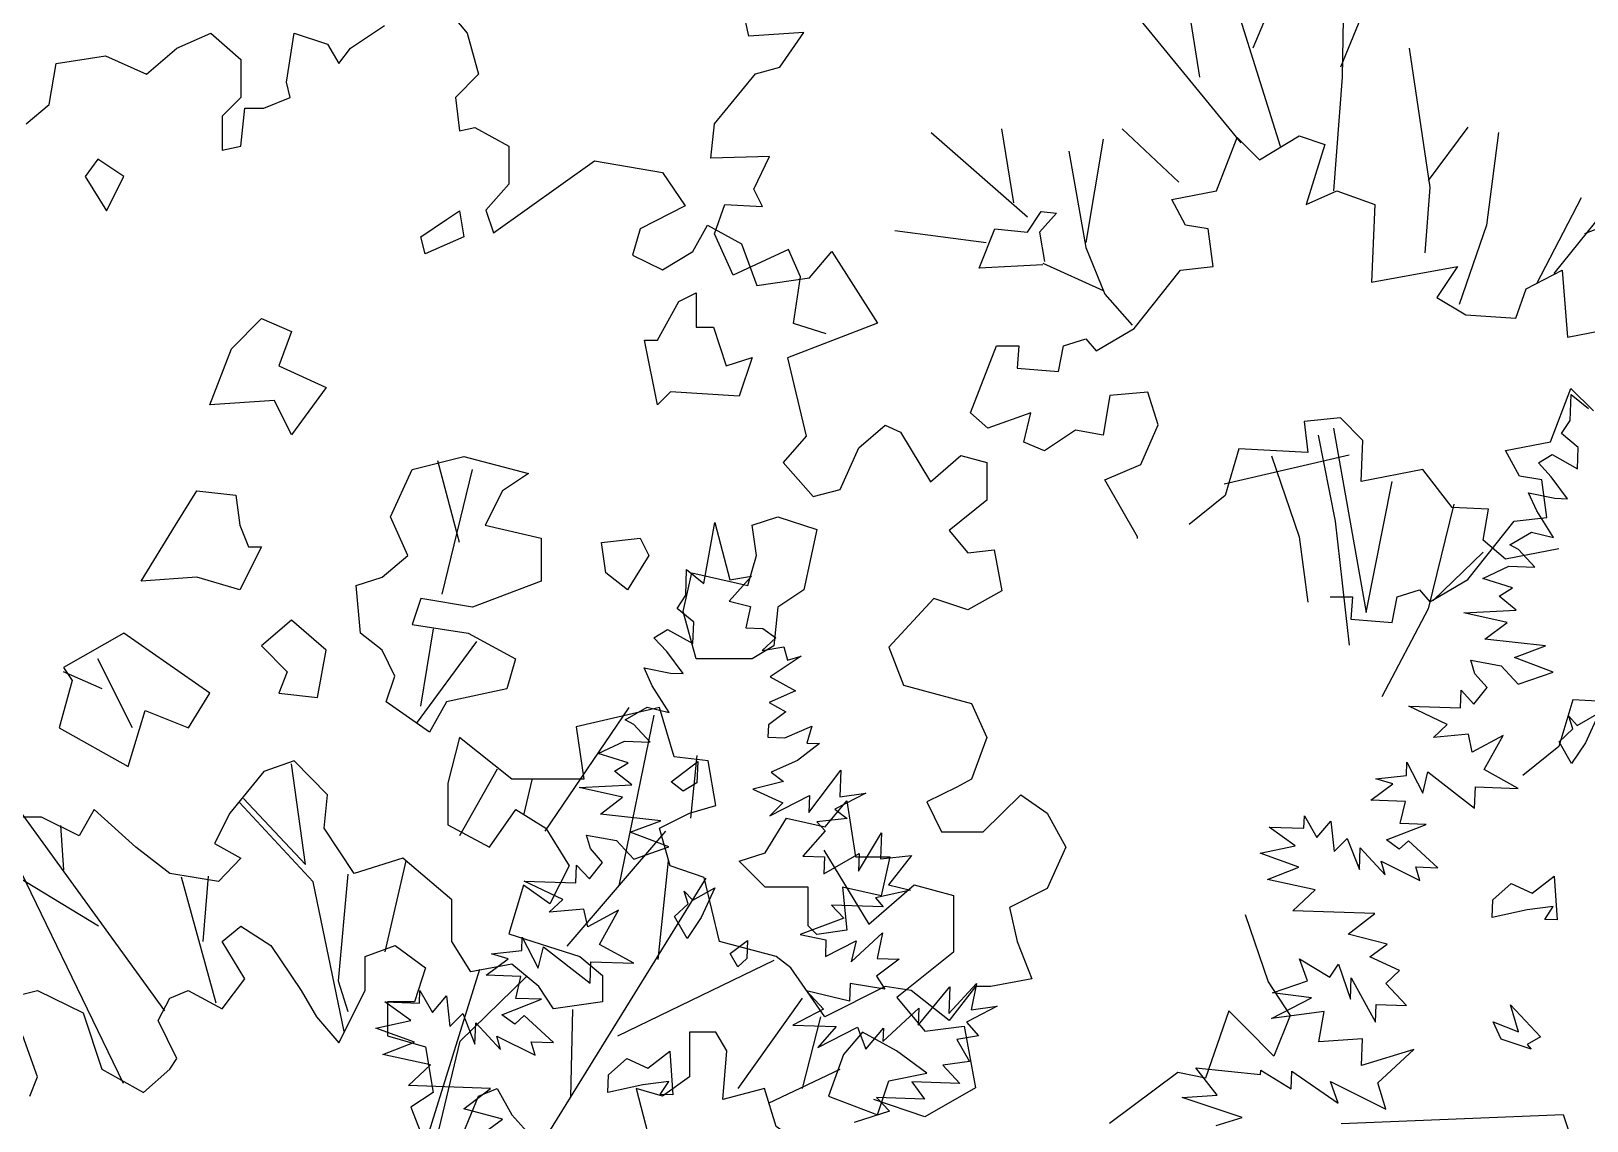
# Model space of a CAD drawing. Header units: inches. Extents: x -11 to 128, y 7 to 56.
# Drawn here: x 20.6192 to 21.0475, y 23.5569 to 23.8567 of the extents above; entities that cross this region are included whole.
import ezdxf

# ---------------------------------------------------------------- set-up
doc = ezdxf.new("R2010")
doc.units = ezdxf.units.IN
doc.header["$MEASUREMENT"] = 0
doc.layers.add('CAY', color=94, linetype='Continuous')
doc.layers.add('CAY-3', color=61, linetype='Continuous')
picture_1 = doc.add_image_def('image1.jpg', size_in_pixel=(1680, 1093))

# ---------------------------------------------------------------- blocks, each defined once
blk = doc.blocks.new('A$C76451831')
at = {"layer": 'CAY'}
for p, q in [((2471.78, 2031.89), (2478.52, 2069.28)), ((2478.52, 2069.28), (2487.71, 2034.06)), ((2460.65, 2024.58), (2461.2, 2040.42)), ((2461.2, 2040.42), (2471.78, 2031.89)), ((2500.93, 2036.32), (2487.25, 2020.93)), ((2487.71, 2034.06), (2500.93, 2036.32)), ((2455.38, 2016.6), (2460.65, 2024.58)), ((2465.51, 2008.09), (2455.38, 2016.6)), ((2487.25, 2020.93), (2500.28, 2017.75)), ((2500.28, 2017.75), (2497.56, 2004.7)), ((2441.16, 1998.51), (2449.49, 2003.66)), ((2449.49, 2003.66), (2465.05, 1994.95)), ((2465.05, 1994.95), (2465.51, 2008.09)), ((2497.56, 2004.7), (2507.97, 2004.34)), ((2507.97, 2004.34), (2515.93, 1998.62)), ((2449.02, 1990.07), (2441.16, 1998.51)), ((2515.93, 1998.62), (2507.5, 1990.75)), ((2458.97, 1976.58), (2449.02, 1990.07)), ((2507.5, 1990.75), (2520.72, 1993.01)), ((2531.39, 1987.2), (2512.38, 1974.72)), ((2520.72, 1993.01), (2523.15, 1984.77)), ((2523.15, 1984.77), (2531.39, 1987.2)), ((2435.08, 1980.13), (2451.28, 1976.85)), ((2440.13, 1969.08), (2435.08, 1980.13)), ((2451.28, 1976.85), (2458.97, 1976.58)), ((2450.44, 1952.85), (2440.13, 1969.08)), ((2527.93, 1966.01), (2511.82, 1958.87)), ((2512.38, 1974.72), (2527.93, 1966.01)), ((2423.54, 1948.35), (2436.95, 1956.04)), ((2436.95, 1956.04), (2450.44, 1952.85)), ((2511.82, 1958.87), (2522.04, 1953.07)), ((2428.88, 1945.44), (2423.54, 1948.35)), ((2522.04, 1953.07), (2511.35, 1945.28)), ((2438.93, 1934.67), (2428.88, 1945.44)), ((2511.35, 1945.28), (2511.08, 1937.59)), ((2511.08, 1937.59), (2521.49, 1937.22)), ((2521.49, 1937.22), (2538.05, 1944.35)), ((2538.05, 1944.35), (2534.97, 1934.03)), ((2406.96, 1927.62), (2423.09, 1935.22)), ((2425.34, 1921.99), (2406.96, 1927.62)), ((2423.09, 1935.22), (2438.93, 1934.67)), ((2542.67, 1933.76), (2529.16, 1923.36)), ((2534.97, 1934.03), (2542.67, 1933.76)), ((2417.01, 1916.85), (2425.34, 1921.99)), ((2529.16, 1923.36), (2513.05, 1916.21)), ((2395.35, 1906.72), (2427.58, 1908.32)), ((2427.58, 1908.32), (2417.01, 1916.85)), ((2520.56, 1910.51), (2501.81, 1905.72)), ((2513.05, 1916.21), (2520.56, 1910.51)), ((2536.2, 1891.38), (2555.69, 1917.44)), ((2555.69, 1917.44), (2555.12, 1901.14)), ((2421.88, 1900.81), (2395.35, 1906.72)), ((2408.38, 1890.4), (2421.88, 1900.81)), ((2501.81, 1905.72), (2520.1, 1897.38)), ((2512.12, 1889.5), (2536.57, 1901.79)), ((2536.57, 1901.79), (2536.2, 1891.38)), ((2571.06, 1903.31), (2552.14, 1893.54)), ((2555.12, 1901.14), (2571.06, 1903.31)), ((2445.4, 1886.39), (2408.38, 1890.4)), ((2520.1, 1897.38), (2512.12, 1889.5)), ((2552.14, 1893.54), (2559.64, 1887.84)), ((2426.57, 1879.34), (2445.4, 1886.39)), ((2546.23, 1880.15), (2532.55, 1864.76)), ((2559.64, 1887.84), (2540.99, 1885.77)), ((2540.99, 1885.77), (2546.23, 1880.15)), ((2402.2, 1869.31), (2399.77, 1877.55)), ((2399.77, 1877.55), (2418.24, 1874.19)), ((2418.24, 1874.19), (2428.72, 1862.94)), ((2450.28, 1870.35), (2426.57, 1879.34)), ((2428.72, 1862.94), (2450.28, 1870.35)), ((2566.67, 1855.41), (2580.63, 1878.94)), ((2580.63, 1878.94), (2580.08, 1863.1)), ((2401.56, 1850.74), (2409.61, 1860.89)), ((2409.61, 1860.89), (2402.2, 1869.31)), ((2532.55, 1864.76), (2545.68, 1864.3)), ((2545.31, 1853.88), (2567.05, 1866.27)), ((2545.68, 1864.3), (2545.31, 1853.88)), ((2567.05, 1866.27), (2566.67, 1855.41)), ((2580.08, 1863.1), (2599.18, 1865.15)), ((2599.18, 1865.15), (2584.95, 1847.06)), ((2393.31, 1848.31), (2393.69, 1859.18)), ((2393.69, 1859.18), (2401.56, 1850.74)), ((2361.63, 1849.42), (2393.31, 1848.31)), ((2385.26, 1838.17), (2361.63, 1849.42)), ((2598.44, 1843.87), (2576.97, 1839.18)), ((2584.95, 1847.06), (2598.44, 1843.87)), ((2376.83, 1830.3), (2385.26, 1838.17)), ((2398.19, 1832.28), (2376.83, 1830.3)), ((2400.53, 1821.31), (2398.19, 1832.28)), ((2581.76, 1833.57), (2550.08, 1834.68)), ((2550.08, 1834.68), (2557.51, 1826.71)), ((2576.97, 1839.18), (2581.76, 1833.57)), ((2419.46, 1831.53), (2400.53, 1821.31)), ((2407.86, 1810.63), (2419.46, 1831.53)), ((2557.51, 1826.71), (2530.88, 1816.76)), ((2360.15, 1806.86), (2360.43, 1815.01)), ((2360.43, 1815.01), (2370.19, 1796.08)), ((2530.88, 1816.76), (2546.62, 1813.49)), ((2546.62, 1813.49), (2546.26, 1803.08)), ((2546.26, 1803.08), (2565.18, 1812.84)), ((2562.01, 1799.81), (2581.21, 1817.72)), ((2565.18, 1812.84), (2562.01, 1799.81)), ((2581.21, 1817.72), (2577.94, 1801.97)), ((2341.5, 1804.79), (2360.15, 1806.86)), ((2351.81, 1801.71), (2341.5, 1804.79)), ((2370.19, 1796.08), (2373.37, 1809.12)), ((2373.37, 1809.12), (2402.04, 1786.81)), ((2428.75, 1799.02), (2407.86, 1810.63)), ((2338.32, 1791.75), (2351.81, 1801.71)), ((2402.04, 1786.81), (2402.5, 1799.94)), ((2402.5, 1799.94), (2428.75, 1799.02)), ((2591.52, 1801.5), (2577.56, 1791.1)), ((2577.94, 1801.97), (2591.52, 1801.5)), ((2359.59, 1791.01), (2338.32, 1791.75)), ((2356.4, 1777.52), (2359.59, 1791.01)), ((2561.55, 1786.68), (2561.17, 1775.81)), ((2582.72, 1783.22), (2561.55, 1786.68)), ((2577.56, 1791.1), (2582.72, 1783.22)), ((2603.25, 1761.19), (2622.65, 1784.54)), ((2622.08, 1768.24), (2639.04, 1786.69)), ((2622.65, 1784.54), (2622.08, 1768.24)), ((2639.04, 1786.69), (2635.75, 1770.49)), ((2292.03, 1763.9), (2276.12, 1775.34)), ((2276.12, 1775.34), (2297.39, 1774.6)), ((2297.39, 1774.6), (2297.66, 1782.29)), ((2297.66, 1782.29), (2305.35, 1768.88)), ((2305.35, 1768.88), (2313.86, 1779.01)), ((2313.86, 1779.01), (2315.93, 1760.35)), ((2347.89, 1767.39), (2372.24, 1776.97)), ((2372.24, 1776.97), (2356.4, 1777.52)), ((2561.17, 1775.81), (2534.65, 1782.18)), ((2534.65, 1782.18), (2545.14, 1770.93)), ((2315.93, 1760.35), (2323.91, 1768.23)), ((2323.91, 1768.23), (2331.4, 1749.38)), ((2355.85, 1761.67), (2347.89, 1767.39)), ((2361.47, 1766.92), (2355.85, 1761.67)), ((2379.47, 1750.42), (2361.47, 1766.92)), ((2545.14, 1770.93), (2526.22, 1761.16)), ((2581.6, 1751.07), (2603.62, 1771.61)), ((2603.62, 1771.61), (2603.25, 1761.19)), ((2651.69, 1772.65), (2632.77, 1762.88)), ((2635.75, 1770.49), (2651.69, 1772.65)), ((2270.57, 1759.21), (2292.03, 1763.9)), ((2294.29, 1750.68), (2270.57, 1759.21)), ((2331.4, 1749.38), (2331.86, 1762.51)), ((2331.86, 1762.51), (2347.15, 1746.11)), ((2526.22, 1761.16), (2552.92, 1760.23)), ((2552.92, 1760.23), (2541.6, 1747.48)), ((2541.6, 1747.48), (2566.05, 1759.77)), ((2566.05, 1759.77), (2571.02, 1746.45)), ((2571.02, 1746.45), (2581.89, 1759.22)), ((2581.89, 1759.22), (2581.6, 1751.07)), ((2632.77, 1762.88), (2640.18, 1754.46)), ((2275, 1743.19), (2294.29, 1750.68)), ((2347.15, 1746.11), (2344.72, 1754.36)), ((2344.72, 1754.36), (2368.33, 1742.65)), ((2365.9, 1750.9), (2379.47, 1750.42)), ((2368.33, 1742.65), (2365.9, 1750.9)), ((2640.18, 1754.46), (2626.96, 1752.21)), ((2626.96, 1752.21), (2634.64, 1738.79)), ((2304.23, 1736.73), (2275, 1743.19)), ((2290.64, 1724.06), (2304.23, 1736.73)), ((2634.64, 1738.79), (2618.26, 1736.64)), ((2618.26, 1736.64), (2628.74, 1725.4)), ((2340.88, 1722.3), (2290.64, 1724.06)), ((2324.58, 1709.73), (2340.88, 1722.3)), ((2628.74, 1725.4), (2599.32, 1726.42)), ((2599.32, 1726.42), (2607.1, 1715.73)), ((2348.38, 1703.45), (2324.58, 1709.73)), ((2585.55, 1708.32), (2564.01, 1701.36)), ((2577.68, 1716.75), (2585.55, 1708.32)), ((2607.1, 1715.73), (2577.68, 1716.75)), ((2337.68, 1695.67), (2348.38, 1703.45)), ((4721.22, 1297.81), (4733.01, 1283.65)), ((4661.47, 1274.61), (4682.3, 1288.37)), ((4554.94, 1274.61), (4575.78, 1283.65)), ((4575.78, 1283.65), (4594.25, 1267.53)), ((4622.16, 1253.76), (4626.88, 1283.65)), ((4626.88, 1283.65), (4647.32, 1276.97)), ((4733.01, 1283.65), (4740.09, 1258.48)), ((4481.05, 1265.17), (4511.31, 1269.89)), ((4511.31, 1269.89), (4536.47, 1258.48)), ((4536.47, 1258.48), (4554.94, 1274.61)), ((4647.32, 1276.97), (4654.39, 1265.17)), ((4654.39, 1265.17), (4661.47, 1274.61)), ((4476.72, 1240), (4481.05, 1265.17)), ((4594.25, 1267.53), (4594.25, 1244.33)), ((4624.52, 1244.33), (4622.16, 1253.76)), ((4740.09, 1258.48), (4725.93, 1244.33)), ((4594.25, 1244.33), (4582.85, 1232.92)), ((4608.4, 1237.64), (4624.52, 1244.33)), ((4725.93, 1244.33), (4728.29, 1223.88)), ((4462.57, 1228.2), (4476.72, 1240)), ((4582.85, 1232.92), (4582.85, 1212.08)), ((4594.25, 1214.44), (4596.61, 1237.64)), ((4596.61, 1237.64), (4608.4, 1237.64)), ((4728.29, 1223.88), (4737.73, 1225.84)), ((4737.73, 1225.84), (4758.56, 1214.44)), ((4582.85, 1212.08), (4594.25, 1214.44)), ((4758.56, 1214.44), (4758.56, 1191.24)), ((5192.62, 1187.04), (5205.28, 1219.73)), ((5205.28, 1219.73), (5218.99, 1206.02)), ((5218.99, 1206.02), (5243.25, 1220.79)), ((5243.25, 1220.79), (5259.07, 1215.51)), ((5259.07, 1215.51), (5247.46, 1178.6)), ((4749.13, 1161.35), (4811.23, 1205.4)), ((4811.23, 1205.4), (4852.9, 1198.32)), ((4852.9, 1198.32), (4866.66, 1177.87)), ((4758.56, 1191.24), (4744.41, 1175.12)), ((5165.2, 1181.76), (5192.62, 1187.04)), ((5247.46, 1178.6), (5266.45, 1187.04)), ((5266.45, 1187.04), (5289.65, 1178.6)), ((4744.41, 1175.12), (4749.13, 1161.35)), ((4866.66, 1177.87), (4839.14, 1163.71)), ((5173.64, 1165.94), (5165.2, 1181.76)), ((5289.65, 1178.6), (5287.54, 1131.14)), ((4871.37, 1149.95), (4880.42, 1166.07)), ((4880.42, 1166.07), (4901.25, 1154.67)), ((5187.35, 1163.83), (5173.64, 1165.94)), ((4839.14, 1163.71), (4834.43, 1147.59)), ((4901.25, 1154.67), (4910.68, 1129.11)), ((5190.51, 1140.63), (5187.35, 1163.83)), ((4834.43, 1147.59), (4852.9, 1138.54)), ((4852.9, 1138.54), (4871.37, 1149.95)), ((4942.92, 1133.83), (4956.67, 1149.95)), ((4956.67, 1149.95), (4984.58, 1105.9)), ((5142, 1102.66), (5170.47, 1138.52)), ((5170.47, 1138.52), (5190.51, 1140.63)), ((5287.54, 1131.14), (5340.28, 1140.63)), ((5340.28, 1140.63), (5327.62, 1121.65)), ((5382.46, 1126.92), (5404.61, 1138.52)), ((5404.61, 1138.52), (5407.78, 1097.39)), ((4910.68, 1129.11), (4942.92, 1133.83)), ((5376.14, 1108.99), (5382.46, 1126.92)), ((5327.62, 1121.65), (5345.55, 1111.1)), ((5345.55, 1111.1), (5376.14, 1108.99)), ((4984.58, 1105.9), (4929.55, 1084.67)), ((5118.79, 1088.95), (5142, 1102.66)), ((5407.78, 1097.39), (5435.2, 1102.66)), ((5057.62, 1092.12), (5071.33, 1092.12)), ((5071.33, 1092.12), (5070.28, 1078.4)), ((5095.59, 1076.3), (5098.75, 1092.12)), ((5098.75, 1092.12), (5112.46, 1096.33)), ((5112.46, 1096.33), (5118.79, 1088.95)), ((4929.55, 1084.67), (4940.95, 1036.69)), ((5070.28, 1078.4), (5095.59, 1076.3)), ((5409.47, 1046.31), (5410.02, 1062.16)), ((5410.02, 1062.16), (5420.6, 1053.63)), ((4973.18, 1029.62), (4989.3, 1043.38)), ((4989.3, 1043.38), (4998.73, 1039.05)), ((5268.56, 1047.82), (5246.41, 1045.71)), ((5246.41, 1045.71), (5248.52, 1026.72)), ((5282.27, 1034.11), (5268.56, 1047.82)), ((5404.2, 1038.34), (5409.47, 1046.31)), ((4940.95, 1036.69), (4926.8, 1020.57)), ((4998.73, 1039.05), (5017.21, 1008.77)), ((5281.21, 1008.8), (5282.27, 1034.11)), ((5414.33, 1029.82), (5404.2, 1038.34)), ((4728.34, 971.46), (4715.14, 1021.63)), ((4961.78, 1004.06), (4973.18, 1029.62)), ((5017.21, 1008.77), (5035.68, 1024.9)), ((5035.68, 1024.9), (5051.8, 1020.57)), ((5273.84, 1025.02), (5197.19, 1007.32)), ((5206.33, 1028.83), (5197.89, 1000.36)), ((5248.52, 1026.72), (5206.33, 1028.83)), ((5389.98, 1020.25), (5398.31, 1025.4)), ((5398.31, 1025.4), (5413.87, 1016.69)), ((5413.87, 1016.69), (5414.33, 1029.82)), ((4717.78, 939.77), (4736.26, 1016.34)), ((4926.8, 1020.57), (4945.27, 999.73)), ((5051.8, 1020.57), (5051.8, 997.37)), ((5319.18, 1016.18), (5281.21, 1008.8)), ((5337.11, 992.97), (5319.18, 1016.18)), ((5397.84, 1011.81), (5389.98, 1020.25)), ((5407.79, 998.32), (5397.84, 1011.81)), ((4945.27, 999.73), (4961.78, 1004.06)), ((5388.95, 990.82), (5383.9, 1001.87)), ((5383.9, 1001.87), (5400.1, 998.59)), ((5051.8, 997.37), (5028.61, 978.89)), ((5197.89, 1000.36), (5175.75, 982.43)), ((5359.26, 991.92), (5337.11, 992.97)), ((5400.1, 998.59), (5407.79, 998.32)), ((5356.1, 972.94), (5359.26, 991.92)), ((5399.26, 974.59), (5388.95, 990.82)), ((5028.61, 978.89), (5040.01, 965.12)), ((5372.37, 970.09), (5385.78, 977.78)), ((5385.78, 977.78), (5399.26, 974.59)), ((5040.01, 965.12), (5056.12, 967.09)), ((5056.12, 967.09), (5060.84, 941.92)), ((5369.81, 961.33), (5356.1, 972.94)), ((5402.5, 967.66), (5369.81, 961.33)), ((5377.7, 967.18), (5372.37, 970.09)), ((5387.75, 956.41), (5377.7, 967.18)), ((5355.78, 949.36), (5371.91, 956.96)), ((5371.91, 956.96), (5387.75, 956.41)), ((5374.16, 943.73), (5355.78, 949.36)), ((5019.17, 937.2), (4991.66, 907.32)), ((5040.01, 930.13), (5019.17, 937.2)), ((5060.84, 941.92), (5040.01, 930.13)), ((5365.83, 938.58), (5374.16, 943.73)), ((5376.41, 930.06), (5365.83, 938.58)), ((5344.18, 928.46), (5376.41, 930.06)), ((5370.71, 922.55), (5344.18, 928.46)), ((4704.59, 871.13), (4712.5, 918.65)), ((5357.2, 912.14), (5370.71, 922.55)), ((4701.95, 860.56), (4738.9, 910.73)), ((4991.66, 907.32), (5000.7, 884.12)), ((5394.22, 908.13), (5357.2, 912.14)), ((5375.39, 901.08), (5394.22, 908.13)), ((4527.76, 857.92), (4506.64, 900.17)), ((5351.03, 891.05), (5348.6, 899.29)), ((5348.6, 899.29), (5367.06, 895.93)), ((5399.1, 892.09), (5375.39, 901.08)), ((4509.28, 881.69), (4485.53, 892.25)), ((5358.44, 882.63), (5351.03, 891.05)), ((5367.06, 895.93), (5377.54, 884.68)), ((5377.54, 884.68), (5399.1, 892.09)), ((5000.7, 884.12), (5042.37, 872.71)), ((5342.14, 870.05), (5342.52, 880.92)), ((5342.52, 880.92), (5350.38, 872.48)), ((5350.38, 872.48), (5358.44, 882.63)), ((4780.97, 794.46), (4832.46, 870.35)), ((4850.93, 870.35), (4799.83, 858.56)), ((4859.98, 840.07), (4850.93, 870.35)), ((5042.37, 872.71), (5051.8, 851.87)), ((5310.45, 871.16), (5342.14, 870.05)), ((5334.08, 859.91), (5310.45, 871.16)), ((4826.17, 761.03), (4847.79, 865.63)), ((5325.65, 852.04), (5334.08, 859.91)), ((4728.29, 851.87), (4721.22, 823.95)), ((4760.53, 826.31), (4728.29, 851.87)), ((4799.83, 858.56), (4804.55, 826.31)), ((5051.8, 851.87), (5042.37, 826.31)), ((5347.01, 854.01), (5325.65, 852.04)), ((5349.35, 843.05), (5347.01, 854.01)), ((5368.29, 853.27), (5349.35, 843.05)), ((5356.68, 832.37), (5368.29, 853.27)), ((4880.81, 837.71), (4859.98, 840.07)), ((4870.15, 802.52), (4874.13, 840.86)), ((4608.4, 831.03), (4587.57, 805.47)), ((4626.88, 837.71), (4608.4, 831.03)), ((4633.95, 774.01), (4625.31, 835.75)), ((4647.32, 816.87), (4626.88, 837.71)), ((4728.57, 791.89), (4751.65, 832.78)), ((4885.53, 810.19), (4880.81, 837.71)), ((5308.97, 828.6), (5309.25, 836.75)), ((5309.25, 836.75), (5319.01, 817.82)), ((5319.01, 817.82), (5322.19, 830.85)), ((5322.19, 830.85), (5350.86, 808.55)), ((5377.57, 820.76), (5356.68, 832.37)), ((4721.22, 823.95), (4721.22, 798.39)), ((4804.55, 826.31), (4760.53, 826.31)), ((4768.04, 805.06), (4772.95, 825.91)), ((5033.32, 821.59), (5014.85, 812.55)), ((5042.37, 826.31), (5033.32, 821.59)), ((5287.14, 813.49), (5300.63, 823.45)), ((5290.32, 826.53), (5308.97, 828.6)), ((5300.63, 823.45), (5290.32, 826.53)), ((5350.86, 808.55), (5351.32, 821.68)), ((5351.32, 821.68), (5377.57, 820.76)), ((4638.67, 763.39), (4593.47, 812.15)), ((4595.82, 814.51), (4633.95, 774.01)), ((4645.35, 796.42), (4647.32, 816.87)), ((5014.85, 812.55), (5023.89, 794.06)), ((5049.44, 794.06), (5072.63, 816.87)), ((5072.63, 816.87), (5088.75, 805.47)), ((5308.42, 812.75), (5287.14, 813.49)), ((5305.23, 799.26), (5308.42, 812.75)), ((4472, 803.11), (4442.13, 803.11)), ((4547.68, 684.5), (4460.21, 805.07)), ((4495.2, 791.7), (4472, 803.11)), ((4504.24, 807.83), (4495.2, 791.7)), ((4529.79, 784.63), (4504.24, 807.83)), ((4587.57, 805.47), (4578.14, 786.99)), ((4746.77, 784.63), (4762.88, 807.83)), ((4762.88, 807.83), (4781.36, 796.42)), ((4850.93, 796.42), (4869.41, 805.47)), ((4869.41, 805.47), (4885.53, 810.19)), ((5088.75, 805.47), (5100.15, 784.63)), ((5246.21, 796.33), (5246.48, 804.03)), ((5246.48, 804.03), (5254.17, 790.62)), ((4522.33, 639.81), (4446.85, 795.64)), ((4485.76, 770.86), (4483.84, 797.94)), ((4663.83, 768.5), (4645.35, 796.42)), ((4721.22, 798.39), (4746.77, 784.63)), ((4781.36, 796.42), (4795.51, 773.22)), ((4794.33, 724.07), (4854.87, 794.46)), ((4857.62, 773.22), (4850.93, 796.42)), ((5023.89, 794.06), (5049.44, 794.06)), ((5240.86, 785.64), (5224.94, 797.08)), ((5224.94, 797.08), (5246.21, 796.33)), ((5254.17, 790.62), (5262.68, 800.75)), ((5262.68, 800.75), (5264.75, 782.09)), ((5296.71, 789.13), (5321.07, 798.71)), ((5321.07, 798.71), (5305.23, 799.26)), ((4550.62, 768.5), (4529.79, 784.63)), ((4578.14, 786.99), (4594.25, 777.94)), ((4951.7, 782.9), (4979.41, 737.48)), ((5100.15, 784.63), (5088.75, 759.46)), ((5219.39, 780.95), (5240.86, 785.64)), ((5264.75, 782.09), (5272.73, 789.97)), ((5272.73, 789.97), (5280.23, 771.12)), ((5280.23, 771.12), (5280.68, 784.25)), ((5280.68, 784.25), (5295.97, 767.85)), ((5304.67, 783.41), (5296.71, 789.13)), ((5310.29, 788.66), (5304.67, 783.41)), ((5328.3, 772.16), (5310.29, 788.66)), ((4506.99, 736.26), (4436.23, 779.12)), ((4594.25, 777.94), (4580.49, 763.78)), ((4693.7, 777.94), (4663.83, 768.5)), ((4682.7, 720.53), (4695.67, 776.37)), ((4723.58, 752.38), (4693.7, 777.94)), ((4795.51, 773.22), (4783.72, 750.02)), ((4850.15, 715.81), (4856.44, 776.45)), ((4878.45, 766.14), (4857.62, 773.22)), ((5243.11, 772.42), (5219.39, 780.95)), ((5295.97, 767.85), (5293.54, 776.09)), ((5293.54, 776.09), (5317.15, 764.39)), ((4580.49, 763.78), (4550.62, 768.5)), ((4579.11, 689.01), (4557.88, 766.34)), ((4571.06, 726.82), (4574.45, 766.86)), ((4657.54, 671.77), (4638.67, 763.39)), ((4659.9, 768.11), (4654, 702.83)), ((4778.74, 602.87), (4879.63, 765.75)), ((4887.88, 726.82), (4878.45, 766.14)), ((5223.82, 764.93), (5243.11, 772.42)), ((5253.05, 758.47), (5223.82, 764.93)), ((5314.72, 772.64), (5328.3, 772.16)), ((5317.15, 764.39), (5314.72, 772.64)), ((4767.6, 761.42), (4758.56, 731.54)), ((4783.72, 750.02), (4767.6, 761.42)), ((4979.41, 737.48), (5007.12, 761.66)), ((5007.12, 761.66), (5031.3, 755.18)), ((5031.3, 755.18), (5031.3, 720.37)), ((5088.75, 759.46), (5065.56, 747.66)), ((5239.46, 745.8), (5253.05, 758.47)), ((4723.58, 726.82), (4723.58, 752.38)), ((5065.56, 747.66), (5070.27, 726.82)), ((5289.7, 744.04), (5239.46, 745.8)), ((5273.4, 731.46), (5289.7, 744.04)), ((4735.37, 708.34), (4723.58, 726.82)), ((4758.56, 731.54), (4802.19, 717.77)), ((4922.48, 717.77), (4887.88, 726.82)), ((5070.27, 726.82), (5079.31, 704.01)), ((5297.2, 725.19), (5273.4, 731.46)), ((5286.51, 717.41), (5297.2, 725.19)), ((4802.19, 717.77), (4815.95, 705.98)), ((4931.52, 710.7), (4922.48, 717.77)), ((5031.3, 720.37), (4996.51, 692.65)), ((5248.39, 702.87), (5243.42, 716.19)), ((5243.42, 716.19), (5262.06, 705.11)), ((5304.79, 709.06), (5286.51, 717.41)), ((4707.63, 603.7), (4740.87, 709.91)), ((4760.53, 713.06), (4735.37, 708.34)), ((4777.04, 699.29), (4760.53, 713.06)), ((4825.38, 669.01), (4921.3, 715.42)), ((4952.35, 680.81), (4931.52, 710.7)), ((5262.06, 705.11), (5267.32, 713.09)), ((5267.32, 713.09), (5274.73, 691.52)), ((5296.36, 701.2), (5304.79, 709.06)), ((4654, 702.83), (4659.9, 683.96)), ((4728.69, 665.87), (4769.17, 705.19)), ((4786.08, 685.53), (4777.04, 699.29)), ((4815.95, 705.98), (4815.95, 689.85)), ((4989.3, 699.29), (4952.35, 680.81)), ((5005.42, 696.93), (4989.3, 699.29)), ((5028.61, 678.45), (5005.42, 696.93)), ((5044.72, 699.29), (5028.61, 678.45)), ((5054.16, 699.29), (5044.72, 699.29)), ((5079.31, 704.01), (5054.16, 699.29)), ((5226.83, 695.46), (5248.39, 702.87)), ((5274.73, 691.52), (5275.19, 704.66)), ((5275.19, 704.66), (5290.09, 677.39)), ((5309.03, 687.61), (5296.36, 701.2)), ((4815.95, 689.85), (4786.08, 685.53)), ((4899.28, 636.77), (4938.59, 692.21)), ((4996.51, 692.65), (5013.61, 672.01)), ((5226.28, 679.62), (5250.74, 692.36)), ((5250.74, 692.36), (5226.83, 695.46)), ((5290.09, 677.39), (5290.47, 688.25)), ((5290.47, 688.25), (5309.03, 687.61)), ((4796.69, 631.65), (4797.87, 685.14)), ((4938.59, 636.77), (4949.99, 680.81)), ((5258.6, 683.93), (5226.28, 679.62)), ((5255.24, 665.46), (5258.6, 683.93)), ((5013.61, 672.01), (5037.78, 674.95)), ((5037.78, 674.95), (5044.86, 637.2)), ((4713.36, 601.77), (4728.69, 665.87)), ((5282.04, 667.24), (5255.24, 665.46)), ((5281.47, 650.94), (5282.04, 667.24)), ((5313.53, 660.7), (5281.47, 650.94)), ((5291.51, 640.16), (5313.53, 660.7)), ((5179.91, 649.5), (5219.64, 645.39)), ((5192.92, 632.73), (5179.91, 649.5)), ((4917.76, 627.72), (4961.78, 648.56)), ((5219.64, 645.39), (5219.74, 648.11)), ((5219.74, 648.11), (5238.37, 636.58)), ((5238.37, 636.58), (5238.75, 647.45)), ((5238.75, 647.45), (5267.07, 627.87)), ((5262.55, 641.18), (5296.39, 624.13)), ((5267.07, 627.87), (5262.55, 641.18)), ((5296.39, 624.13), (5291.51, 640.16)), ((5013.61, 619.51), (4982.36, 630.13)), ((5044.86, 637.2), (5013.61, 619.51)), ((5171.57, 631.21), (5192.92, 632.73)), ((5208.3, 619.04), (5171.57, 631.21)), ((5192.27, 614.16), (5208.3, 619.04))]:
    blk.add_line(p, q, dxfattribs=at)
for points in [[(2451.67, 1910.2), (2467.97, 1922.77), (2467.51, 1909.64), (2459.17, 1904.49)], [(2453.77, 1827.61), (2462.2, 1835.48), (2459.75, 1843.27), (2464.99, 1837.65), (2478.4, 1845.34), (2470.06, 1827.05), (2461.46, 1814.2)], [(2452.67, 1718.4), (2444.98, 1718.67), (2450.24, 1726.64), (2434.31, 1724.48), (2412.84, 1719.79), (2413.22, 1730.66), (2424.45, 1740.69), (2437.38, 1734.8), (2450.89, 1745.21)], [(4522.48, 1195.89), (4506.64, 1206.45), (4498.72, 1195.89), (4511.92, 1174.77)], [(4720.42, 1169.48), (4728.34, 1174.77), (4730.98, 1158.92), (4707.23, 1148.36), (4704.59, 1158.92)], [(4862.94, 1119.32), (4873.5, 1124.6), (4873.5, 1103.48), (4884.06, 1103.48), (4891.97, 1079.71), (4907.81, 1084.99), (4899.89, 1061.23), (4857.66, 1063.87), (4849.75, 1055.95), (4841.83, 1095.55), (4849.75, 1095.55)], [(4588.46, 1090.27), (4606.93, 1108.76), (4625.41, 1100.84), (4617.49, 1079.71), (4646.52, 1066.51), (4625.41, 1037.47), (4614.85, 1058.59), (4575.26, 1055.95)], [(4709.87, 855.28), (4683.47, 873.77), (4688.75, 889.61), (4680.83, 905.45), (4667.64, 916.01), (4665, 945.06), (4680.83, 950.34), (4696.67, 963.54), (4686.11, 987.3), (4699.31, 1016.34), (4730.98, 1024.27), (4770.57, 1013.7), (4754.73, 1003.14), (4744.18, 982.02), (4778.49, 974.1), (4778.49, 947.7), (4757.37, 939.77), (4736.26, 931.85), (4704.59, 937.13), (4699.31, 921.29), (4733.62, 916.01), (4762.65, 900.17), (4757.37, 881.69), (4720.42, 873.77)], [(4554.15, 982.02), (4567.35, 1003.14), (4591.1, 1000.5), (4593.74, 982.02), (4599.02, 968.82), (4606.93, 968.82), (4593.74, 942.42), (4567.35, 950.34), (4533.04, 947.7)], [(4865.58, 929.21), (4870.86, 952.98), (4905.17, 945.06), (4910.45, 963.54), (4907.81, 982.02), (4923.65, 987.3), (4947.4, 979.38), (4939.48, 942.42), (4923.65, 931.85), (4921.01, 908.09), (4907.81, 900.17), (4873.5, 900.17)], [(4818.08, 952.98), (4815.44, 971.46), (4839.19, 974.1), (4844.47, 963.54), (4831.27, 942.42)], [(4562.07, 857.92), (4575.26, 879.05), (4522.48, 916.01), (4485.53, 894.89), (4490.81, 886.97), (4482.89, 857.92), (4525.12, 834.16), (4535.67, 868.49)], [(4641.24, 876.41), (4646.52, 905.45), (4625.41, 923.93), (4606.93, 908.09), (4622.77, 892.25), (4617.49, 879.05)], [(5402.59, 849.35), (5411.02, 857.22), (5408.57, 865.01), (5413.82, 859.39), (5427.23, 867.08), (5418.88, 848.78), (5410.28, 835.94)], [(4915.73, 781.35), (4928.92, 802.48), (4952.68, 797.2), (4965.87, 813.04), (4971.15, 778.71), (4992.27, 778.71), (4986.99, 754.95), (4963.23, 760.23), (4965.87, 733.83), (4947.4, 731.19), (4942.12, 736.47), (4942.12, 760.23), (4915.73, 760.23), (4899.89, 776.07)], [(5401.49, 740.14), (5393.8, 740.41), (5399.06, 748.38), (5383.13, 746.22), (5361.67, 741.53), (5362.05, 752.4), (5373.27, 762.43), (5386.21, 756.54), (5399.71, 766.95)], [(5385.59, 660.91), (5367.22, 666.99), (5362.15, 677.59), (5377.8, 671.61), (5372.94, 688.09), (5391.29, 668.41), (5382.97, 663.72)], [(4892.21, 659.97), (4885.53, 671.37), (4869.41, 671.37), (4869.41, 643.85), (4852.9, 632.05), (4836.78, 636.77), (4843.86, 609.24), (4871.37, 606.88), (4880.81, 586.04), (4862.33, 574.63), (4862.33, 553.79), (4871.37, 544.36), (4894.57, 532.95), (4906.36, 551.43), (4899.28, 576.6), (4931.52, 583.68), (4945.27, 597.44), (4922.48, 613.57), (4915.4, 636.77), (4889.85, 630.08)], [(4975.54, 671.37), (4963.75, 657.61), (4954.71, 632.05), (4984.58, 620.64), (4991.66, 641.49), (5014.85, 646.2), (4996.37, 659.97)]]:
    blk.add_lwpolyline(points, close=True, dxfattribs=at)
for points in [[(2492.57, 1796.79), (2487.87, 1805.12), (2498.57, 1812.9), (2498.19, 1802.04), (2492.57, 1796.79)], [(4953.21, 1099.5), (4933.17, 1105.83), (4937.39, 1134.3), (4930, 1151.18), (4896.25, 1135.36), (4884.65, 1160.67), (4890.98, 1178.6), (4914.18, 1177.55), (4908.91, 1188.09), (4918.4, 1208.13), (4882.54, 1207.08), (4884.65, 1228.17), (4909.96, 1258.76), (4924.73, 1262.97), (4939.5, 1284.07), (4905.75, 1281.96), (4902.58, 1296.72)], [(5271.72, 1376.88), (5269.61, 1256.65), (5264.34, 1187.04)], [(5226.37, 1345.24), (5228.48, 1307.27), (5214.77, 1274.58)], [(5192.62, 1338.91), (5231.64, 1214.46)], [(5294.92, 1327.31), (5268.56, 1262.97)], [(5140.94, 1297.78), (5207.39, 1216.57)], [(5174.69, 1303.05), (5182.07, 1256.65)], [(5310.75, 1274.58), (5323.4, 1189.15), (5320.24, 1149.07)], [(5017.54, 1222.9), (5076.6, 1171.22)], [(5060.78, 1225.01), (5068.17, 1179.65)], [(5134.61, 1225.01), (5169.42, 1192.31)], [(5346.6, 1226.06), (5322.35, 1193.37)], [(5365.59, 1222.9), (5358.21, 1165.94), (5341.33, 1117.43)], [(5123.01, 1218.68), (5112.46, 1155.4)], [(5101.92, 1211.3), (5112.46, 1152.23), (5124.07, 1123.76), (5140.94, 1104.77)], [(5444.69, 1192.31), (5399.34, 1136.41)], [(5086.1, 1141.69), (5047.07, 1139.58), (5056.57, 1163.83), (5076.6, 1161.72), (5085.04, 1174.38), (5094.53, 1173.33), (5083.99, 1161.72), (5087.15, 1143.8)], [(5416.21, 1182.82), (5388.79, 1130.08)], [(5451.02, 1173.33), (5418.32, 1160.67)], [(4995.39, 1162.78), (5051.29, 1155.4)], [(5086.1, 1142.74), (5123.01, 1125.87)], [(5144.1, 973.99), (5144.1, 975.05), (5124.07, 1009.85), (5146.21, 1019.34), (5156.76, 1043.6), (5150.43, 1063.64), (5127.23, 1061.53), (5123.01, 1037.27), (5106.14, 1040.44), (5087.15, 1027.78), (5074.5, 1033.05), (5078.71, 1050.98), (5052.35, 1041.49), (5041.8, 1050.98), (5057.62, 1092.12)], [(5264.34, 1041.49), (5284.38, 928.64), (5300.2, 1008.8)], [(5254.85, 1037.27), (5265.39, 984.54), (5273.83, 908.6)], [(5226.37, 1024.62), (5243.25, 975.05), (5248.52, 934.97)], [(5338.17, 995.08), (5322.35, 930.75), (5293.87, 876.96)], [(5356.1, 965.55), (5325.51, 936.02)], [(4464.93, 632.05), (4469.65, 643.85), (4460.61, 669.01)], [(4460.61, 694.57), (4469.65, 696.93), (4497.55, 683.17), (4508.95, 648.56), (4534.5, 634.41), (4550.62, 648.56), (4554.94, 655.25), (4543.55, 678.45), (4550.62, 692.21), (4562.02, 696.93), (4582.85, 685.53), (4596.61, 704.01), (4582.85, 726.82), (4594.25, 736.26), (4612.73, 724.46), (4631.2, 696.93), (4640.64, 680.81), (4654.39, 664.69), (4670.51, 696.93), (4670.51, 717.77), (4688.99, 724.46), (4707.46, 710.7), (4700.78, 689.85), (4684.27, 689.85), (4684.27, 669.01), (4707.46, 662.33), (4712.18, 634.41), (4698.42, 625.36), (4707.46, 602.16)], [(4730.65, 609.24), (4740.09, 632.05), (4751.49, 636.77), (4760.53, 620.64), (4777.04, 602.16)]]:
    blk.add_lwpolyline(points, dxfattribs=at)
at = {"layer": 'CAY-3'}
for p, q in [((86.67, 510.8), (100.83, 469.51)), ((100.83, 469.51), (114.39, 448.86)), ((76.77, 451.7), (62.5, 410.52)), ((86.67, 441.79), (76.77, 451.7)), ((114.39, 448.86), (104.36, 424.09)), ((104.36, 424.09), (86.67, 441.79)), ((45.4, 414.06), (3.54, 382.8)), ((62.5, 410.52), (45.4, 414.06)), ((145.64, 382.8), (281.82, 388.34)), ((281.82, 388.34), (298.92, 336.43))]:
    blk.add_line(p, q, dxfattribs=at)
for points in [[(138.89, 705.64), (152.6, 705.64), (151.54, 691.93), (176.86, 689.82), (180.02, 705.64), (193.73, 709.86), (200.06, 702.48), (223.26, 716.19), (251.74, 752.05), (271.78, 754.16), (268.61, 777.36), (254.9, 779.47), (246.47, 795.29), (273.89, 800.56), (286.54, 833.26), (300.26, 819.55)], [(329.79, 640.25), (287.6, 642.36), (279.16, 613.88), (257.01, 595.95)]]:
    blk.add_lwpolyline(points, dxfattribs=at)

msp = doc.modelspace()

# ---------------------------------------------------------------- block references
at = {"layer": 'CAY', "xscale": 0.0004489089019145984, "yscale": 0.0004489089019145984, "zscale": 0.0004489089019145984}
for p in [(20.91449, 23.38433), (18.61455, 23.27991), (19.69482, 22.79263)]:
    msp.add_blockref('A$C76451831', p, dxfattribs=at)

# ---------------------------------------------------------------- pictures from other files: only their frames are drawn
image = msp.add_image(picture_1, insert=(12.49661, 7.37723), size_in_units=(74.4025, 48.40591))
image.dxf.flags = 6

doc.saveas('drawing.dxf')
